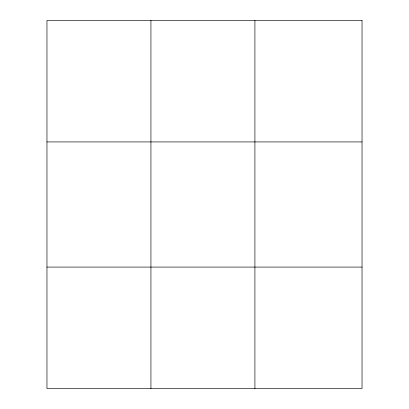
<?xml version="1.0" encoding="UTF-8"?>
<svg xmlns="http://www.w3.org/2000/svg" width="409" height="409" viewBox="0 0 409 409"><rect width="100%" height="100%" fill="white"/><g stroke="black" fill="none" stroke-linecap="round" stroke-linejoin="round"><path stroke-width="0.61" d="M150.936 20.45L150.936 388.55M254.914 20.45L254.914 388.55M46.963 141.923L362.037 141.923M46.963 267.077L362.037 267.077M362.037 20.45L362.037 388.55L46.963 388.55L46.963 20.45L362.037 20.45"/></g></svg>
